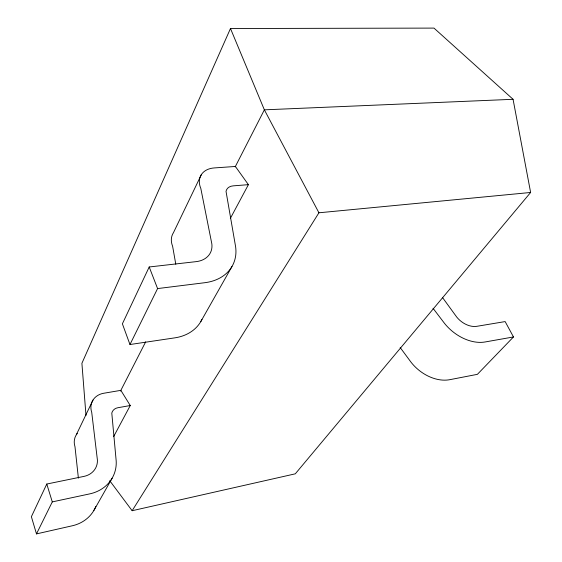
<?xml version="1.0" encoding="UTF-8"?>
<svg xmlns="http://www.w3.org/2000/svg" width="562" height="562" viewBox="0 0 562 562"><rect width="100%" height="100%" fill="white"/><g stroke="black" fill="none" stroke-linecap="round" stroke-linejoin="round"><path stroke-width="0.84" d="M109.738 480.7L132.14 510.718L295.296 473.822L530.626 192.471L513.064 99.298L433.983 28.1L230.483 28.514L81.904 363.298L85.986 415.43M113.629 436.618L130.258 405.532L120.858 390.351L103.703 393.26A18.687 15.898 24.4 0 0 91.725 412.353L97.416 460.081A19.445 17.155 22 0 1 84.012 476.386L46.779 484.037L31.374 516.696L36.488 533.9L72.315 525.772A37.022 33.411 20.2 0 0 95.835 506.453M230.322 218.463L248.404 184.659L235.394 166.464L214.263 167.933A24.363 17.274 27.6 0 0 200.81 188.41L211.853 243.957A25.634 19.101 26.8 0 1 196.187 261.632L149.204 266.978L122.39 323.803L129.97 344.527L174.775 337.86A48.051 37.549 26 0 0 201.934 319.434M76.32 434.742L93.004 400.032M201.428 174.494L173.454 232.682A22.894 17.071 27.1 0 0 172.618 246.282L175.787 264.231M36.488 533.9L52.287 501.894L46.779 484.037M129.97 344.527L157.585 288.58L149.204 266.978M120.486 391.082L145.663 341.865M235.19 166.865L264.365 109.836L230.483 28.514M93.917 510.373L112.126 478.213M200.796 321.59L231.98 266.507M132.14 510.718L318.928 212.787L530.626 192.471M442.378 297.354L456.758 317.101A18.687 12.807 39.9 0 0 476.843 326.311L505.154 321.583L513.478 336.954L477.398 374.334L449.811 379.68A35.638 25.459 40.4 0 1 411.04 362.216L400.165 347.506M52.287 501.894L89.702 493.886A38.89 34.317 22 0 0 116.194 461.002L111.796 413.084A9.329 7.945 25.7 0 1 117.887 407.724L130.258 405.532M513.478 336.954L485.097 341.97A37.38 25.627 39.9 0 1 444.584 323.452L433.049 308.299M157.585 288.58L204.849 282.7A51.282 38.23 26.7 0 0 235.633 246.887L226.022 191.333A12.16 8.634 28.4 0 1 233.181 185.86L248.404 184.659M513.064 99.298L264.365 109.836L318.928 212.787M78.392 478.136L74.985 446.734A17.822 15.539 23.3 0 1 77.268 433.414"/></g></svg>
